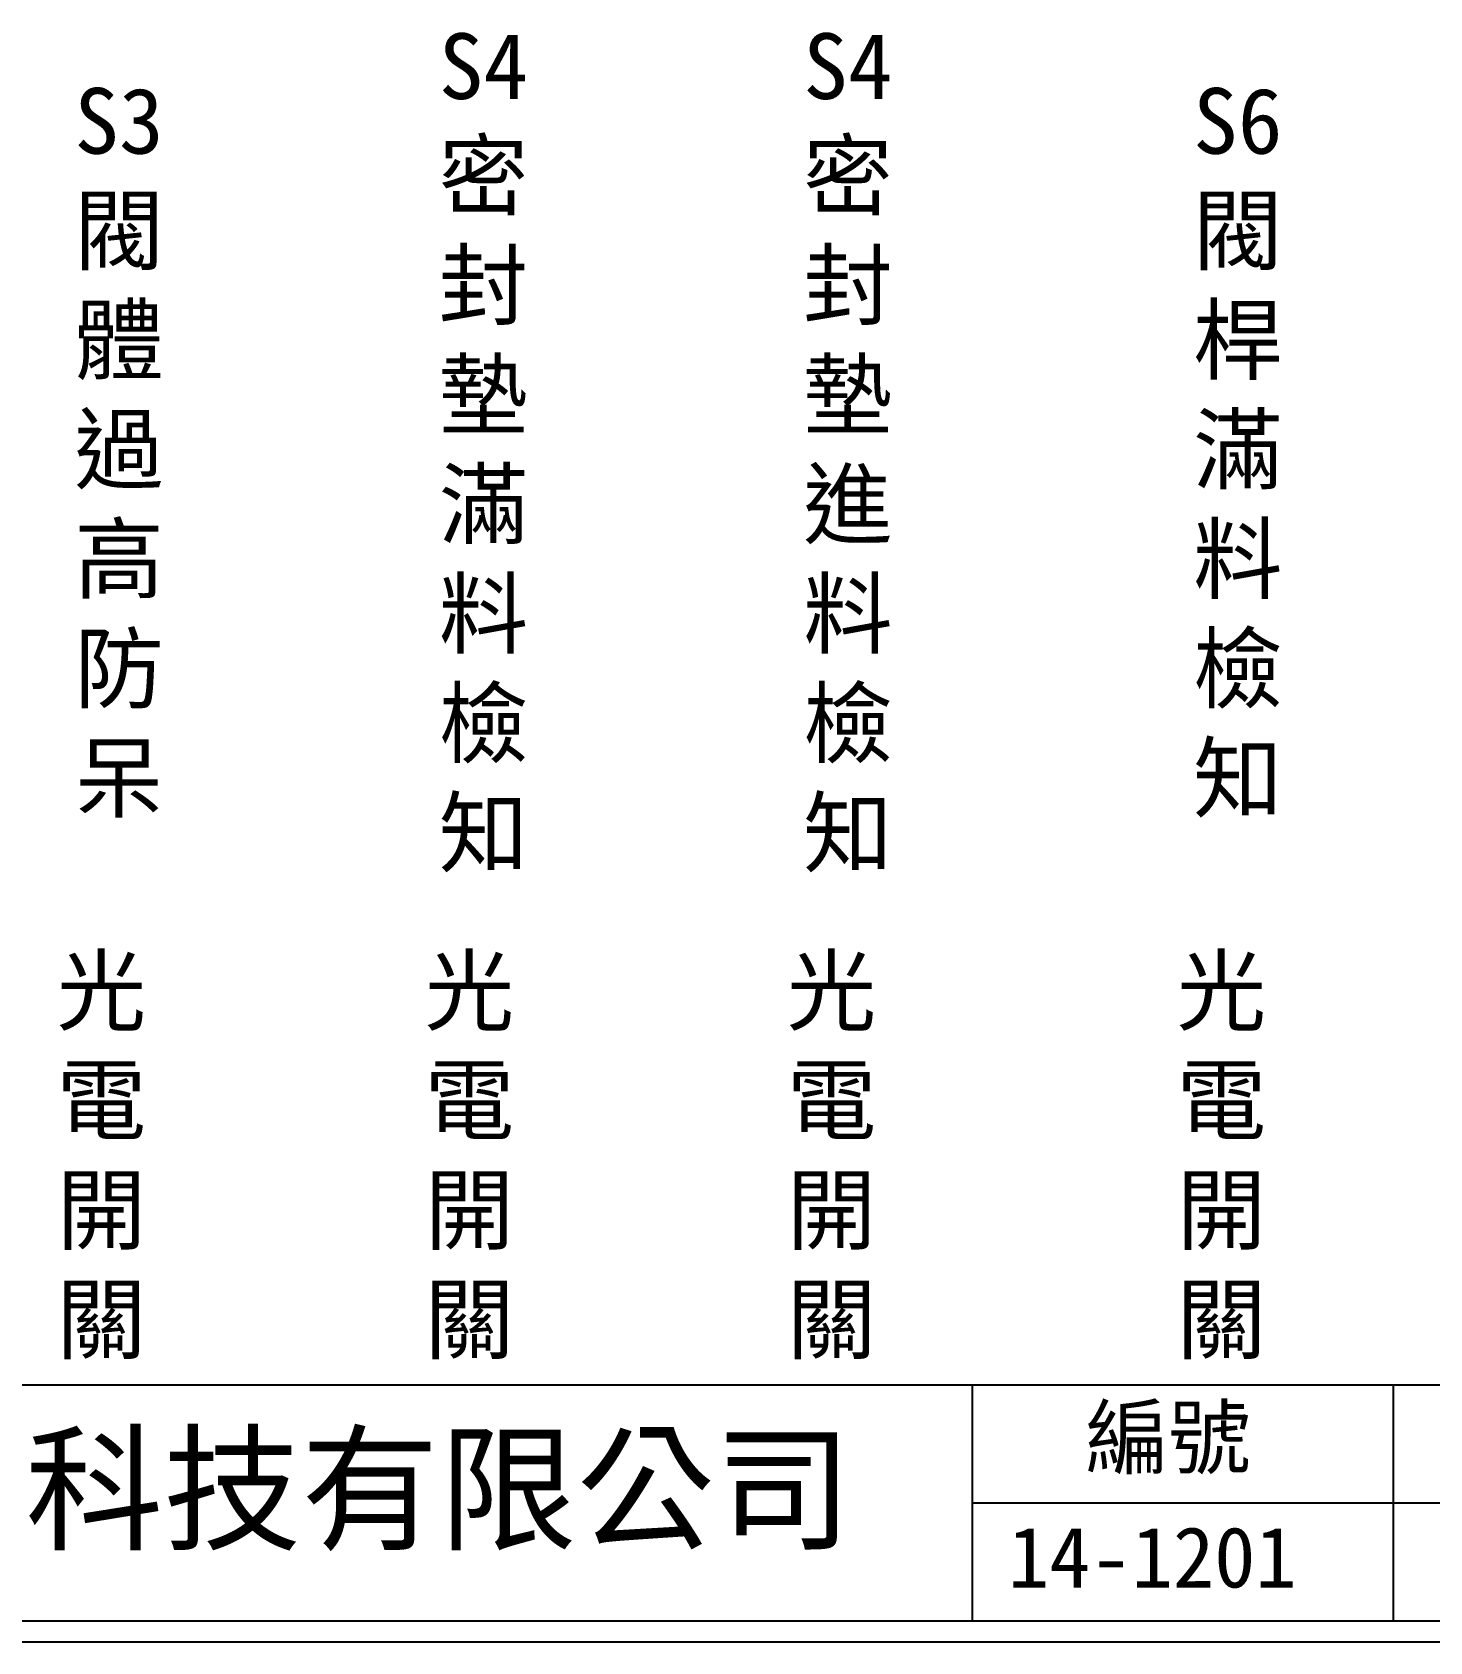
# Model space of a CAD drawing. Extents: x 325 to 612, y 3 to 207.
# Drawn here: x 405.2 to 488.2, y 3 to 98.6 of the extents above; entities that cross this region are included whole.
import ezdxf

# ---------------------------------------------------------------- set-up
doc = ezdxf.new("R2010")
doc.units = 0
doc.layers.add('圖框層', color=7, linetype='CONTINUOUS')
doc.layers.add('標尺寸層', color=3, linetype='CONTINUOUS')
doc.styles.add('CNS', font='romanc.shx', dxfattribs={"bigfont": 'chineset.shx'})
doc.styles.add('STSL', font='kaiu.ttf')

msp = doc.modelspace()

# ---------------------------------------------------------------- linework, layer by layer
at = {"layer": '圖框層', "color": 7}
for p, q in [((326.569, 18.25), (611.07, 18.25)), ((461.07, 4.25), (461.07, 18.25)), ((486.07, 4.25), (486.07, 18.25)), ((461.07, 11.25), (611.07, 11.25)), ((326.569, 4.25), (611.07, 4.25)), ((325.319, 3), (612.319, 3))]:
    msp.add_line(p, q, dxfattribs=at)

# ---------------------------------------------------------------- texts
at = {"layer": '圖框層', "color": 4, "style": 'STSL'}
for s, height, p in [('編號', 3.6, (467.785, 13.337)), ('泓陞自動化科技有限公司', 6, (363.923, 9.076)), ('14-1201', 3.6, (463.183, 6.224))]:
    msp.add_text(s, height=height, dxfattribs=at).set_placement(p)
at = {"layer": '標尺寸層', "color": 7, "char_height": 3.9, "width": 4.96081, "attachment_point": 5, "style": 'CNS'}
for s, insert in [('{\\fDFKai-SB|b0|i0|c136|p65;S4密封墊滿料檢知}', (432.041, 73.584)), ('{\\fDFKai-SB|b0|i0|c136|p65;S4密封墊進料檢知}', (453.679, 73.584)), ('{\\fDFKai-SB|b0|i0|c136|p65;S3閥體過高防呆}', (410.402, 73.584)), ('{\\fDFKai-SB|b0|i0|c136|p65;S6閥桿滿料檢知}', (476.829, 73.584)), ('{\\fDFKai-SB|b0|i0|c136|p65;光電開關}', (409.355, 31.684)), ('{\\fDFKai-SB|b0|i0|c136|p65;光電開關}', (431.208, 31.684)), ('{\\fDFKai-SB|b0|i0|c136|p65;光電開關}', (452.708, 31.684)), ('{\\fDFKai-SB|b0|i0|c136|p65;光電開關}', (475.858, 31.684))]:
    msp.add_mtext(s, dxfattribs=dict(at, insert=insert))

doc.saveas('drawing.dxf')
